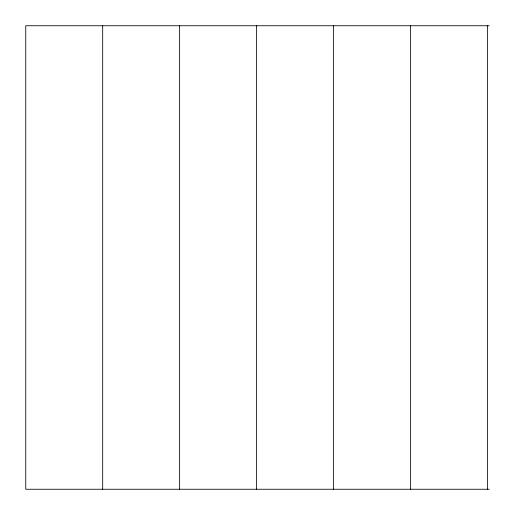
<?xml version="1.0" encoding="UTF-8"?>
<svg xmlns="http://www.w3.org/2000/svg" width="515" height="515" viewBox="0 0 515 515"><rect width="100%" height="100%" fill="white"/><g stroke="black" fill="none" stroke-linecap="round" stroke-linejoin="round"><path stroke-width="0.77" d="M489.25 25.75L25.75 25.75L25.75 489.25L489.25 489.25M487.396 25.75L487.396 489.25M410.455 25.75L410.455 489.25M333.514 25.75L333.514 489.25M256.573 25.75L256.573 489.25M179.632 25.75L179.632 489.25M102.691 25.75L102.691 489.25"/></g></svg>
